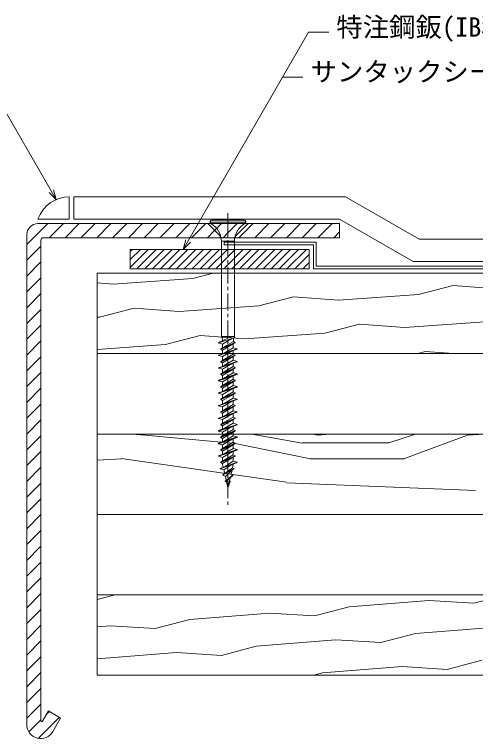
# Model space of a CAD drawing. Units: millimetres, scale not verified. Extents: x -840 to 840, y -594 to 594.
# Drawn here: x -272.7 to 2.4, y -181.8 to 250.5 of the extents above; entities that cross this region are included whole.
import ezdxf
from ezdxf.enums import TextEntityAlignment as Align

# ---------------------------------------------------------------- set-up
doc = ezdxf.new("R2010")
doc.units = ezdxf.units.MM
doc.header["$LTSCALE"] = 2
doc.linetypes.add('CHAIN1', pattern=[8, 5, -1, 1, -1])
for name, color, linetype, lineweight in [('0-2_文字', 5, 'Continuous', 9), ('0-6_野地板', 2, 'Continuous', 9), ('0-7_ブチルﾃｰﾌﾟ', 4, 'Continuous', 9), ('0-8_実線', 7, 'Continuous', 9), ('0-9_部材(積層鋼板)', 4, 'Continuous', 9), ('0-A_IBｼｰﾄ', 7, 'Continuous', 9), ('0-B_中心線', 2, 'CHAIN1', 9), ('0-C_部材(ﾋﾞｽ類)', 7, 'Continuous', 9), ('0-D_IBリキッド', 7, 'Continuous', 9), ('0-E_寸法線', 7, 'Continuous', 9)]:
    doc.layers.add(name, color=color, linetype=linetype, lineweight=lineweight)
doc.styles.add('ＭＳ ゴシック', font='')
doc.styles.get('ＭＳ ゴシック').set_extended_font_data('MS Gothic')

msp = doc.modelspace()

# ---------------------------------------------------------------- linework, layer by layer
at = {"layer": '0-6_野地板'}
for p, q in [((-223.365, 96), (616.635, 96)), ((-223.365, 96), (-223.365, -144)), ((-166.281, 92.868), (-154.057, 96)), ((-213.864, 89.486), (-166.281, 92.868)), ((-223.365, 90.162), (-213.864, 89.486)), ((-31.697, 83.303), (-11.031, 88.598)), ((-11.031, 88.598), (15.886, 86.685)), ((-79.28, 79.922), (-31.697, 83.303)), ((-126.862, 76.54), (-106.196, 81.835)), ((-106.196, 81.835), (-79.28, 79.922)), ((-222.028, 69.777), (-201.362, 75.072)), ((-201.362, 75.072), (-174.445, 73.159)), ((-174.445, 73.159), (-126.862, 76.54)), ((-223.365, 69.682), (-222.028, 69.777)), ((-87.444, 60.212), (-66.778, 65.507)), ((-66.778, 65.507), (-39.861, 63.594)), ((-39.861, 63.594), (7.722, 66.976)), ((-182.609, 53.449), (-161.943, 58.744)), ((-161.943, 58.744), (-135.026, 56.831)), ((-135.026, 56.831), (-87.444, 60.212)), ((-223.365, 50.553), (-182.609, 53.449)), ((-223.365, 48), (616.635, 48)), ((-31.961, 48), (-27.359, 49.179)), ((-27.359, 49.179), (-10.767, 48)), ((-223.365, 0), (616.635, 0)), ((-202.85, 0), (-194.721, -0.739)), ((-130.975, 0), (-101.091, -5.433)), ((-91.421, -0.669), (-94.768, 0)), ((-84.682, 0), (-91.419, -0.674)), ((-49.289, -5.283), (-33.442, 0)), ((-2.372, -0.664), (7.586, 0)), ((-194.721, -0.739), (-143.094, -5.432)), ((-39.913, -14.679), (-2.366, -0.599)), ((-143.047, -5.363), (-96.114, -14.749)), ((-100.911, -5.333), (-49.285, -5.333)), ((-223.365, -15.546), (-208.808, -14.78)), ((-208.938, -14.644), (-110.378, -28.724)), ((-96.218, -14.72), (-39.898, -14.72)), ((-110.262, -29.074), (2.378, -33.767)), ((-223.365, -48), (616.635, -48)), ((-223.365, -96), (616.635, -96)), ((-212.52, -96), (-223.365, -98.879)), ((-25.462, -99.307), (-73.013, -103.104)), ((1.471, -100.985), (-25.462, -99.307)), ((20.245, -96), (1.471, -100.985)), ((-73.013, -103.104), (-93.632, -108.578)), ((-120.565, -106.9), (-168.116, -110.697)), ((-93.632, -108.578), (-120.565, -106.9)), ((-168.116, -110.697), (-188.735, -116.172)), ((-215.668, -114.494), (-223.365, -115.108)), ((-188.735, -116.172), (-215.668, -114.494)), ((14.098, -115.29), (-33.454, -119.087)), ((-33.454, -119.087), (-54.072, -124.562)), ((-81.005, -122.884), (-128.556, -126.68)), ((-54.072, -124.562), (-81.005, -122.884)), ((-128.556, -126.68), (-149.175, -132.155)), ((-176.108, -130.477), (-223.365, -134.25)), ((-149.175, -132.155), (-176.108, -130.477)), ((6.106, -135.07), (-14.513, -140.545)), ((-41.445, -138.867), (-88.997, -142.664)), ((-14.513, -140.545), (-41.445, -138.867)), ((-223.365, -144), (616.635, -144)), ((-88.997, -142.664), (-94.03, -144))]:
    msp.add_line(p, q, dxfattribs=at)
at = {"layer": '0-7_ブチルﾃｰﾌﾟ'}
for p, q in [((-203.587, 108.882), (-202.247, 110.222)), ((-203.587, 104.168), (-197.533, 110.222)), ((-203.587, 99.454), (-192.819, 110.222)), ((-199.661, 98.667), (-188.105, 110.222)), ((-194.947, 98.667), (-183.391, 110.222)), ((-190.232, 98.667), (-178.677, 110.222)), ((-185.518, 98.667), (-173.963, 110.222)), ((-180.804, 98.667), (-169.249, 110.222)), ((-176.09, 98.667), (-164.535, 110.222)), ((-171.376, 98.667), (-159.821, 110.222)), ((-166.662, 98.667), (-155.107, 110.222)), ((-161.948, 98.667), (-150.393, 110.222)), ((-157.234, 98.667), (-145.679, 110.222)), ((-152.52, 98.667), (-140.965, 110.222)), ((-147.806, 98.667), (-136.251, 110.222)), ((-143.092, 98.667), (-131.536, 110.222)), ((-138.378, 98.667), (-126.822, 110.222)), ((-133.664, 98.667), (-122.108, 110.222)), ((-128.95, 98.667), (-117.394, 110.222)), ((-124.236, 98.667), (-112.68, 110.222)), ((-119.522, 98.667), (-107.966, 110.222)), ((-114.808, 98.667), (-103.252, 110.222)), ((-110.094, 98.667), (-98.538, 110.222)), ((-105.38, 98.667), (-96.92, 107.126)), ((-100.666, 98.667), (-96.92, 102.412))]:
    msp.add_line(p, q, dxfattribs=at)
at = {"layer": '0-7_ブチルﾃｰﾌﾟ', "color": 7}
msp.add_lwpolyline([(-203.587, 98.667), (-96.92, 98.667), (-96.92, 110.222), (-203.587, 110.222)], close=True, dxfattribs=at)
at = {"layer": '0-7_ブチルﾃｰﾌﾟ'}
msp.add_lwpolyline([(-203.587, 98.667), (-96.92, 98.667), (-96.92, 110.222), (-203.587, 110.222)], close=True, dxfattribs=at)
at = {"layer": '0-8_実線'}
msp.add_line((-147.587, 114.489), (-147.587, 112.889), dxfattribs=at)
for points in [[(-147.587, 114.489), (-92.654, 114.489), (-92.654, 100.267), (616.635, 100.267)], [(-147.587, 112.889), (-94.254, 112.889), (-94.254, 98.667), (616.635, 98.667)]]:
    msp.add_lwpolyline(points, dxfattribs=at)
at = {"layer": '0-9_部材(積層鋼板)'}
for p, q in [((-265.342, 113.124), (-252.866, 125.6)), ((-251.882, 117.156), (-243.438, 125.6)), ((-242.454, 117.156), (-234.01, 125.6)), ((-233.026, 117.156), (-224.582, 125.6)), ((-223.598, 117.156), (-215.154, 125.6)), ((-214.17, 117.156), (-205.726, 125.6)), ((-204.742, 117.156), (-196.297, 125.6)), ((-195.314, 117.156), (-186.869, 125.6)), ((-185.886, 117.156), (-177.441, 125.6)), ((-176.458, 117.156), (-168.013, 125.6)), ((-167.03, 117.156), (-158.585, 125.6)), ((-157.321, 125.6), (-150.555, 118.834)), ((-140.087, 118.834), (-133.321, 125.6)), ((-138.745, 117.156), (-130.301, 125.6)), ((-129.317, 117.156), (-120.873, 125.6)), ((-119.889, 117.156), (-111.445, 125.6)), ((-110.461, 117.156), (-102.017, 125.6)), ((-101.033, 117.156), (-92.588, 125.6)), ((-91.605, 117.156), (-83.16, 125.6)), ((-255.564, 117.156), (-149.782, 117.156)), ((-82.177, 117.156), (-78.675, 120.657)), ((-256.897, -171.14), (-256.897, 115.822)), ((-265.342, 103.696), (-256.897, 112.141)), ((-265.342, 94.268), (-256.897, 102.713)), ((-265.342, 84.84), (-256.897, 93.285)), ((-265.342, 75.412), (-256.897, 83.857)), ((-265.342, 65.984), (-256.897, 74.428)), ((-265.342, 56.556), (-256.897, 65)), ((-265.342, 47.128), (-256.897, 55.572)), ((-265.342, 37.7), (-256.897, 46.144)), ((-265.342, 28.272), (-256.897, 36.716)), ((-265.342, 18.844), (-256.897, 27.288)), ((-265.342, 9.415), (-256.897, 17.86)), ((-265.342, -0.013), (-256.897, 8.432)), ((-265.342, -9.441), (-256.897, -0.996)), ((-265.342, -18.869), (-256.897, -10.424)), ((-265.342, -28.297), (-256.897, -19.852)), ((-265.342, -37.725), (-256.897, -29.281)), ((-265.342, -47.153), (-256.897, -38.709)), ((-265.342, -56.581), (-256.897, -48.137)), ((-265.342, -66.009), (-256.897, -57.565)), ((-265.342, -75.437), (-256.897, -66.993)), ((-265.342, -84.865), (-256.897, -76.421)), ((-265.342, -94.294), (-256.897, -85.849)), ((-265.342, -103.722), (-256.897, -95.277)), ((-265.342, -113.15), (-256.897, -104.705)), ((-265.342, -122.578), (-256.897, -114.133)), ((-265.342, -132.006), (-256.897, -123.561)), ((-265.342, -141.434), (-256.897, -132.99)), ((-265.342, -150.862), (-256.897, -142.418)), ((-265.342, -160.29), (-256.897, -151.846)), ((-265.342, -169.718), (-256.897, -161.274)), ((-253.722, -167.527), (-251.868, -165.673)), ((-264.074, -177.879), (-256.897, -170.702)), ((-258.404, -181.637), (-245.891, -169.124))]:
    msp.add_line(p, q, dxfattribs=at)
at = {"layer": '0-9_部材(積層鋼板)', "color": 7}
for p, q in [((-265.342, 118.933), (-265.342, -173.472)), ((-256.897, -171.14), (-256.897, 115.822))]:
    msp.add_line(p, q, dxfattribs=at)
at = {"layer": '0-9_部材(積層鋼板)'}
for points in [[(-150.555, 118.834), (-157.321, 125.6), (-258.675, 125.6)], [(-157.601, 117.156), (-153.239, 121.518), (-149.157, 125.6)], [(-149.782, 117.156), (-145.321, 117.156), (-145.321, 125.6), (-157.321, 125.6)], [(-148.173, 117.156), (-145.321, 120.008), (-139.729, 125.6)], [(-133.321, 125.6), (-145.321, 125.6), (-145.321, 117.156), (-140.86, 117.156)], [(-140.86, 117.156), (-78.675, 117.156), (-78.675, 125.6)], [(-78.675, 125.6), (-133.321, 125.6), (-140.087, 118.834)], [(-265.342, 118.933), (-265.342, -173.472), (-265.342, -173.456)], [(-249.803, -177.627), (-245.143, -169.556), (-252.456, -165.333), (-255.954, -171.393)]]:
    msp.add_lwpolyline(points, dxfattribs=at)
at = {"layer": '0-9_部材(積層鋼板)', "color": 7}
for points in [[(-255.564, 117.156), (-78.675, 117.156), (-78.675, 125.6), (-258.675, 125.6)], [(-249.803, -177.627), (-245.143, -169.556), (-252.456, -165.333), (-255.954, -171.393)]]:
    msp.add_lwpolyline(points, dxfattribs=at)
at = {"layer": '0-9_部材(積層鋼板)'}
for centre, radius, start, end in [((-258.675, 118.933), 6.667, 90, 180), ((-255.564, 115.822), 1.333, 90, 180), ((-152.441, 116.949), 2.667, 4.44758, 45), ((-152.441, 116.949), 2.667, 4.44758, 45), ((-138.201, 116.949), 2.667, 135, 175.55242), ((-138.201, 116.949), 2.667, 135, 175.55242), ((-256.392, -171.14), 0.505, 180, 330), ((-257.014, -173.464), 8.327, 179.94418, 330)]:
    msp.add_arc(centre, radius, start, end, dxfattribs=at)
at = {"layer": '0-9_部材(積層鋼板)', "color": 7}
for centre, radius, start, end in [((-258.675, 118.933), 6.667, 90, 180), ((-255.564, 115.822), 1.333, 90, 180), ((-256.392, -171.14), 0.505, 180, 330), ((-257.014, -173.464), 8.327, 179.94418, 330)]:
    msp.add_arc(centre, radius, start, end, dxfattribs=at)
at = {"layer": '0-A_IBｼｰﾄ'}
msp.add_line((-237.342, 128.267), (-237.342, 141.6), dxfattribs=at)
for points in [[(-237.342, 141.6), (-75.102, 141.6), (-31.224, 116.267), (616.635, 116.267)], [(-237.342, 128.267), (-78.675, 128.267), (-34.796, 102.933), (616.635, 102.933)]]:
    msp.add_lwpolyline(points, dxfattribs=at)
at = {"layer": '0-B_中心線'}
msp.add_line((-145.321, 131.792), (-145.321, -42.913), dxfattribs=at)
at = {"layer": '0-C_部材(ﾋﾞｽ類)'}
for p, q in [((-155.988, 126.534), (-134.654, 126.534)), ((-154.921, 127.601), (-135.721, 127.601)), ((-149.228, 115.09), (-149.228, 58.268)), ((-149.228, 115.09), (-141.414, 115.09)), ((-141.414, 115.09), (-141.414, 58.268)), ((-143.146, 58.268), (-150.921, 54.641)), ((-141.14, 57.658), (-150.921, 54.374)), ((-148.587, 58.268), (-149.259, 57.944)), ((-141.414, 58.268), (-149.228, 58.268)), ((-147.606, 58.268), (-148.74, 57.645)), ((-148.74, 57.645), (-148.606, 55.721)), ((-142.522, 57.194), (-148.521, 53.731)), ((-143.448, 58.268), (-144.639, 57.571)), ((-141.919, 57.396), (-142.071, 55.228)), ((-141.414, 58.268), (-141.14, 57.658)), ((-141.054, 54.641), (-149.588, 50.881)), ((-141.054, 54.374), (-149.588, 50.614)), ((-148.521, 51.497), (-142.071, 55.228)), ((-142.121, 53.758), (-148.521, 49.998)), ((-148.521, 53.731), (-148.521, 51.497)), ((-142.121, 53.758), (-142.121, 51.524)), ((-141.054, 54.641), (-142.071, 55.228)), ((-139.721, 50.881), (-150.921, 47.121)), ((-139.721, 50.614), (-150.921, 46.854)), ((-149.588, 50.881), (-148.521, 51.497)), ((-148.521, 49.998), (-148.521, 47.927)), ((-142.767, 49.592), (-148.521, 46.211)), ((-148.521, 43.977), (-142.121, 47.737)), ((-142.121, 51.524), (-147.875, 48.143)), ((-139.721, 50.881), (-142.121, 51.524)), ((-142.121, 49.808), (-142.121, 47.737)), ((-141.054, 47.121), (-142.121, 47.737)), ((-139.721, 50.881), (-139.721, 50.614)), ((-139.721, 43.361), (-150.921, 39.601)), ((-141.054, 47.121), (-149.588, 43.361)), ((-141.054, 46.854), (-149.588, 43.094)), ((-149.588, 43.361), (-148.521, 43.977)), ((-142.121, 46.238), (-148.521, 42.478)), ((-148.521, 46.211), (-148.521, 43.977)), ((-142.121, 44.004), (-147.875, 40.623)), ((-142.121, 46.238), (-142.121, 44.004)), ((-139.721, 43.361), (-142.121, 44.004)), ((-139.721, 43.361), (-139.721, 43.094)), ((-139.721, 43.094), (-150.921, 39.334)), ((-141.054, 39.601), (-149.588, 35.841)), ((-141.054, 39.334), (-149.588, 35.574)), ((-148.521, 42.478), (-148.521, 40.407)), ((-142.767, 42.072), (-148.521, 38.691)), ((-148.521, 36.457), (-142.121, 40.217)), ((-142.121, 42.288), (-142.121, 40.217)), ((-141.054, 39.601), (-142.121, 40.217)), ((-139.721, 35.841), (-150.921, 32.081)), ((-139.721, 35.574), (-150.921, 31.814)), ((-149.588, 35.841), (-148.521, 36.457)), ((-142.121, 38.718), (-148.521, 34.958)), ((-148.521, 38.691), (-148.521, 36.457)), ((-148.521, 34.958), (-148.521, 32.887)), ((-142.121, 36.484), (-147.875, 33.103)), ((-142.121, 38.718), (-142.121, 36.484)), ((-139.721, 35.841), (-142.121, 36.484)), ((-142.121, 34.768), (-142.121, 32.697)), ((-139.721, 35.841), (-139.721, 35.574)), ((-141.054, 32.081), (-149.588, 28.321)), ((-141.054, 31.814), (-149.588, 28.054)), ((-142.767, 34.552), (-148.521, 31.171)), ((-148.521, 28.937), (-142.121, 32.697)), ((-142.121, 31.198), (-148.521, 27.438)), ((-148.521, 31.171), (-148.521, 28.937)), ((-141.054, 32.081), (-142.121, 32.697)), ((-142.121, 31.198), (-142.121, 28.964)), ((-139.721, 28.321), (-150.921, 24.561)), ((-139.721, 28.054), (-150.921, 24.294)), ((-149.588, 28.321), (-148.521, 28.937)), ((-148.521, 27.438), (-148.521, 25.367)), ((-142.767, 27.032), (-148.521, 23.651)), ((-142.121, 28.964), (-147.875, 25.583)), ((-139.721, 28.321), (-142.121, 28.964)), ((-142.121, 27.248), (-142.121, 25.177)), ((-139.721, 28.321), (-139.721, 28.054)), ((-139.721, 28.321), (-139.721, 28.054)), ((-141.054, 24.561), (-149.588, 20.801)), ((-141.054, 24.294), (-149.588, 20.534)), ((-148.521, 21.417), (-142.121, 25.177)), ((-142.121, 23.678), (-148.521, 19.918)), ((-148.521, 23.651), (-148.521, 21.417)), ((-141.054, 24.561), (-142.121, 25.177)), ((-142.121, 23.678), (-142.121, 21.444)), ((-139.721, 20.801), (-150.921, 17.041)), ((-139.721, 20.534), (-150.921, 16.774)), ((-149.588, 20.801), (-148.521, 21.417)), ((-148.521, 19.918), (-148.521, 17.847)), ((-142.767, 19.512), (-148.521, 16.131)), ((-148.521, 13.897), (-142.121, 17.657)), ((-142.121, 21.444), (-147.875, 18.063)), ((-139.721, 20.801), (-142.121, 21.444)), ((-142.121, 19.728), (-142.121, 17.657)), ((-141.054, 17.041), (-142.121, 17.657)), ((-139.721, 20.801), (-139.721, 20.534)), ((-139.721, 13.281), (-150.921, 9.521)), ((-139.721, 13.014), (-150.921, 9.254)), ((-141.054, 17.041), (-149.588, 13.281)), ((-141.054, 16.774), (-149.588, 13.014)), ((-149.588, 13.281), (-148.521, 13.897)), ((-142.121, 16.158), (-148.521, 12.398)), ((-148.521, 16.131), (-148.521, 13.897)), ((-142.121, 13.924), (-147.875, 10.543)), ((-142.121, 16.158), (-142.121, 13.924)), ((-139.721, 13.281), (-142.121, 13.924)), ((-139.721, 13.281), (-139.721, 13.014)), ((-141.054, 9.521), (-149.588, 5.761)), ((-141.054, 9.254), (-149.588, 5.494)), ((-148.521, 12.398), (-148.521, 10.327)), ((-142.767, 11.992), (-148.521, 8.611)), ((-148.521, 6.377), (-142.121, 10.137)), ((-142.121, 12.208), (-142.121, 10.137)), ((-141.054, 9.521), (-142.121, 10.137)), ((-139.721, 5.761), (-150.921, 2.001)), ((-139.721, 5.494), (-150.921, 1.734)), ((-149.588, 5.761), (-148.521, 6.377)), ((-142.121, 8.638), (-148.521, 4.878)), ((-148.521, 8.611), (-148.521, 6.377)), ((-148.521, 4.878), (-148.521, 2.807)), ((-142.767, 4.472), (-148.521, 1.091)), ((-142.121, 6.404), (-147.875, 3.023)), ((-142.121, 8.638), (-142.121, 6.404)), ((-139.721, 5.761), (-142.121, 6.404)), ((-142.121, 4.688), (-142.121, 2.617)), ((-139.721, 5.761), (-139.721, 5.494)), ((-141.054, 2.001), (-149.588, -1.759)), ((-141.054, 1.734), (-149.588, -2.026)), ((-148.521, -1.143), (-142.121, 2.617)), ((-142.121, 1.118), (-148.521, -2.642)), ((-148.521, 1.091), (-148.521, -1.143)), ((-141.054, 2.001), (-142.121, 2.617)), ((-142.121, 1.118), (-142.121, -1.116)), ((-139.721, -1.759), (-150.921, -5.519)), ((-139.721, -2.026), (-150.921, -5.786)), ((-149.588, -1.759), (-148.521, -1.143)), ((-148.521, -2.642), (-148.521, -4.713)), ((-142.767, -3.048), (-148.521, -6.429)), ((-142.121, -1.116), (-147.875, -4.497)), ((-139.721, -1.759), (-142.121, -1.116)), ((-142.121, -2.832), (-142.121, -4.903)), ((-139.721, -1.759), (-139.721, -2.026)), ((-141.054, -5.519), (-149.588, -9.279)), ((-141.054, -5.786), (-149.588, -9.546)), ((-148.521, -8.663), (-142.121, -4.903)), ((-142.121, -6.402), (-148.521, -10.162)), ((-148.521, -6.429), (-148.521, -8.663)), ((-142.121, -8.636), (-147.875, -12.017)), ((-141.054, -5.519), (-142.121, -4.903)), ((-142.121, -6.402), (-142.121, -8.636)), ((-139.721, -9.279), (-142.121, -8.636)), ((-139.721, -9.279), (-150.921, -13.039)), ((-139.721, -9.546), (-150.921, -13.306)), ((-149.588, -9.279), (-148.521, -8.663)), ((-148.521, -10.162), (-148.521, -12.233)), ((-142.767, -10.568), (-148.521, -13.949)), ((-148.521, -16.183), (-142.121, -12.423)), ((-139.721, -9.546), (-142.121, -10.352)), ((-142.121, -10.352), (-142.121, -12.423)), ((-141.054, -13.039), (-142.121, -12.423)), ((-139.721, -9.279), (-139.721, -9.546)), ((-139.721, -16.799), (-149.863, -20.559)), ((-139.721, -17.066), (-149.863, -20.826)), ((-141.054, -13.039), (-149.588, -16.799)), ((-141.054, -13.306), (-149.588, -17.066)), ((-149.588, -16.799), (-148.521, -16.183)), ((-142.121, -13.922), (-148.521, -17.682)), ((-148.521, -13.949), (-148.521, -16.183)), ((-142.121, -16.156), (-147.411, -19.65)), ((-142.121, -13.922), (-142.121, -16.156)), ((-139.721, -16.799), (-142.121, -16.156)), ((-139.721, -17.066), (-142.121, -17.956)), ((-139.721, -16.799), (-139.721, -17.066)), ((-148.521, -17.965), (-148.521, -17.682)), ((-148.521, -17.965), (-148.091, -19.902)), ((-141.861, -20.559), (-148.404, -24.319)), ((-141.861, -20.826), (-148.404, -24.586)), ((-142.997, -18.28), (-147.762, -21.389)), ((-147.762, -21.389), (-147.261, -23.646)), ((-147.261, -23.646), (-142.601, -20.131)), ((-142.887, -21.418), (-146.861, -25.454)), ((-142.887, -21.418), (-143.457, -23.992)), ((-142.121, -17.965), (-142.601, -20.131)), ((-141.861, -20.559), (-142.601, -20.131)), ((-142.121, -17.965), (-142.121, -17.956)), ((-148.404, -24.319), (-147.261, -23.646)), ((-142.238, -24.319), (-146.945, -28.079)), ((-142.238, -24.586), (-146.945, -28.346)), ((-146.861, -25.454), (-146.379, -27.627)), ((-143.879, -25.897), (-144.332, -27.936)), ((-142.238, -24.586), (-143.879, -25.897)), ((-142.238, -24.319), (-143.457, -23.992)), ((-142.238, -24.319), (-142.238, -24.586)), ((-144.876, -26.693), (-146.174, -28.553)), ((-146.174, -28.553), (-145.445, -31.838)), ((-144.083, -28.079), (-145.447, -31.839)), ((-144.083, -28.346), (-145.447, -32.106)), ((-145.445, -31.838), (-144.332, -27.936)), ((-144.083, -28.079), (-144.332, -27.936)), ((-144.083, -28.079), (-144.083, -28.346)), ((-145.447, -31.839), (-145.445, -31.838)), ((-145.181, -31.373), (-145.377, -32.146)), ((-145.377, -32.146), (-145.321, -32.399)), ((-144.955, -30.75), (-145.321, -32.399))]:
    msp.add_line(p, q, dxfattribs=at)
for points in [[(-149.228, 58.268), (-149.259, 57.944), (-148.74, 57.645)], [(-150.921, 54.641), (-150.921, 54.374), (-148.521, 53.731)], [(-141.054, 54.641), (-141.054, 54.374), (-142.121, 53.758)], [(-149.588, 50.881), (-149.588, 50.614), (-148.521, 49.998)], [(-150.921, 47.121), (-150.921, 46.854), (-148.521, 46.211)], [(-149.588, 43.361), (-149.588, 43.094), (-148.521, 42.478)], [(-141.054, 47.121), (-141.054, 46.854), (-142.121, 46.238)], [(-150.921, 39.601), (-150.921, 39.334), (-148.521, 38.691)], [(-141.054, 39.601), (-141.054, 39.334), (-142.121, 38.718)], [(-149.588, 35.841), (-149.588, 35.574), (-148.521, 34.958)], [(-150.921, 32.081), (-150.921, 31.814), (-148.521, 31.171)], [(-141.054, 32.081), (-141.054, 31.814), (-142.121, 31.198)], [(-149.588, 28.321), (-149.588, 28.054), (-148.521, 27.438)], [(-150.921, 24.561), (-150.921, 24.294), (-148.521, 23.651)], [(-141.054, 24.561), (-141.054, 24.294), (-142.121, 23.678)], [(-149.588, 20.801), (-149.588, 20.534), (-148.521, 19.918)], [(-150.921, 17.041), (-150.921, 16.774), (-148.521, 16.131)], [(-149.588, 13.281), (-149.588, 13.014), (-148.521, 12.398)], [(-141.054, 17.041), (-141.054, 16.774), (-142.121, 16.158)], [(-150.921, 9.521), (-150.921, 9.254), (-148.521, 8.611)], [(-141.054, 9.521), (-141.054, 9.254), (-142.121, 8.638)], [(-149.588, 5.761), (-149.588, 5.494), (-148.521, 4.878)], [(-150.921, 2.001), (-150.921, 1.734), (-148.521, 1.091)], [(-141.054, 2.001), (-141.054, 1.734), (-142.121, 1.118)], [(-149.588, -1.759), (-149.588, -2.026), (-148.521, -2.642)], [(-150.921, -5.519), (-150.921, -5.786), (-148.521, -6.429)], [(-141.054, -5.519), (-141.054, -5.786), (-142.121, -6.402)], [(-149.588, -9.279), (-149.588, -9.546), (-148.521, -10.162)], [(-150.921, -13.039), (-150.921, -13.306), (-148.521, -13.949)], [(-149.588, -16.799), (-149.588, -17.066), (-148.521, -17.682)], [(-141.054, -13.039), (-141.054, -13.306), (-142.121, -13.922)], [(-149.863, -20.559), (-149.863, -20.826), (-147.762, -21.389)], [(-141.861, -20.559), (-141.861, -20.826), (-142.887, -21.418)], [(-148.404, -24.319), (-148.404, -24.586), (-146.861, -25.454)], [(-146.945, -28.079), (-146.945, -28.346), (-146.174, -28.553)], [(-145.447, -31.839), (-145.447, -32.106), (-145.321, -32.399)]]:
    msp.add_lwpolyline(points, dxfattribs=at)
for centre, radius, start, end in [((-154.921, 126.534), 1.067, 90, 241.14118), ((-161.228, 115.09), 12, 0, 61.14118), ((-129.414, 115.09), 12, 118.85882, 180), ((-135.721, 126.534), 1.067, 298.85882, 90)]:
    msp.add_arc(centre, radius, start, end, dxfattribs=at)
at = {"layer": '0-D_IBリキッド'}
for q in [(-240.008, 141.6), (-258.675, 128.267)]:
    msp.add_line((-240.008, 128.267), q, dxfattribs=at)
msp.add_arc((-240.008, 121.867), 19.733, 90, 161.07536, dxfattribs=at)
at = {"layer": '0-E_寸法線'}
msp.add_line((-112.578, 213.136), (-100.578, 213.136), dxfattribs=at)
for points in [[(-171.995, 110.222), (-97.181, 239.805), (-85.181, 239.805)], [(-247.799, 139.997), (-285.522, 205.336), (-297.522, 205.336)], [(-252.042, 144.24), (-247.799, 139.997), (-249.352, 145.792)], [(-167.752, 114.465), (-171.995, 110.222), (-170.442, 116.018)]]:
    msp.add_lwpolyline(points, dxfattribs=at)

# ---------------------------------------------------------------- texts
at = {"layer": '0-2_文字', "color": 7, "style": 'ＭＳ ゴシック'}
for s, p in [('特注鋼鈑(IB積層鋼板♯21型)', (-80.64, 233.746)), ('サンタックシーラーTM-104', (-96.037, 207.077))]:
    msp.add_text(s, height=11.54, dxfattribs=at).set_placement(p, align=Align.BOTTOM_LEFT)

doc.saveas('drawing.dxf')
